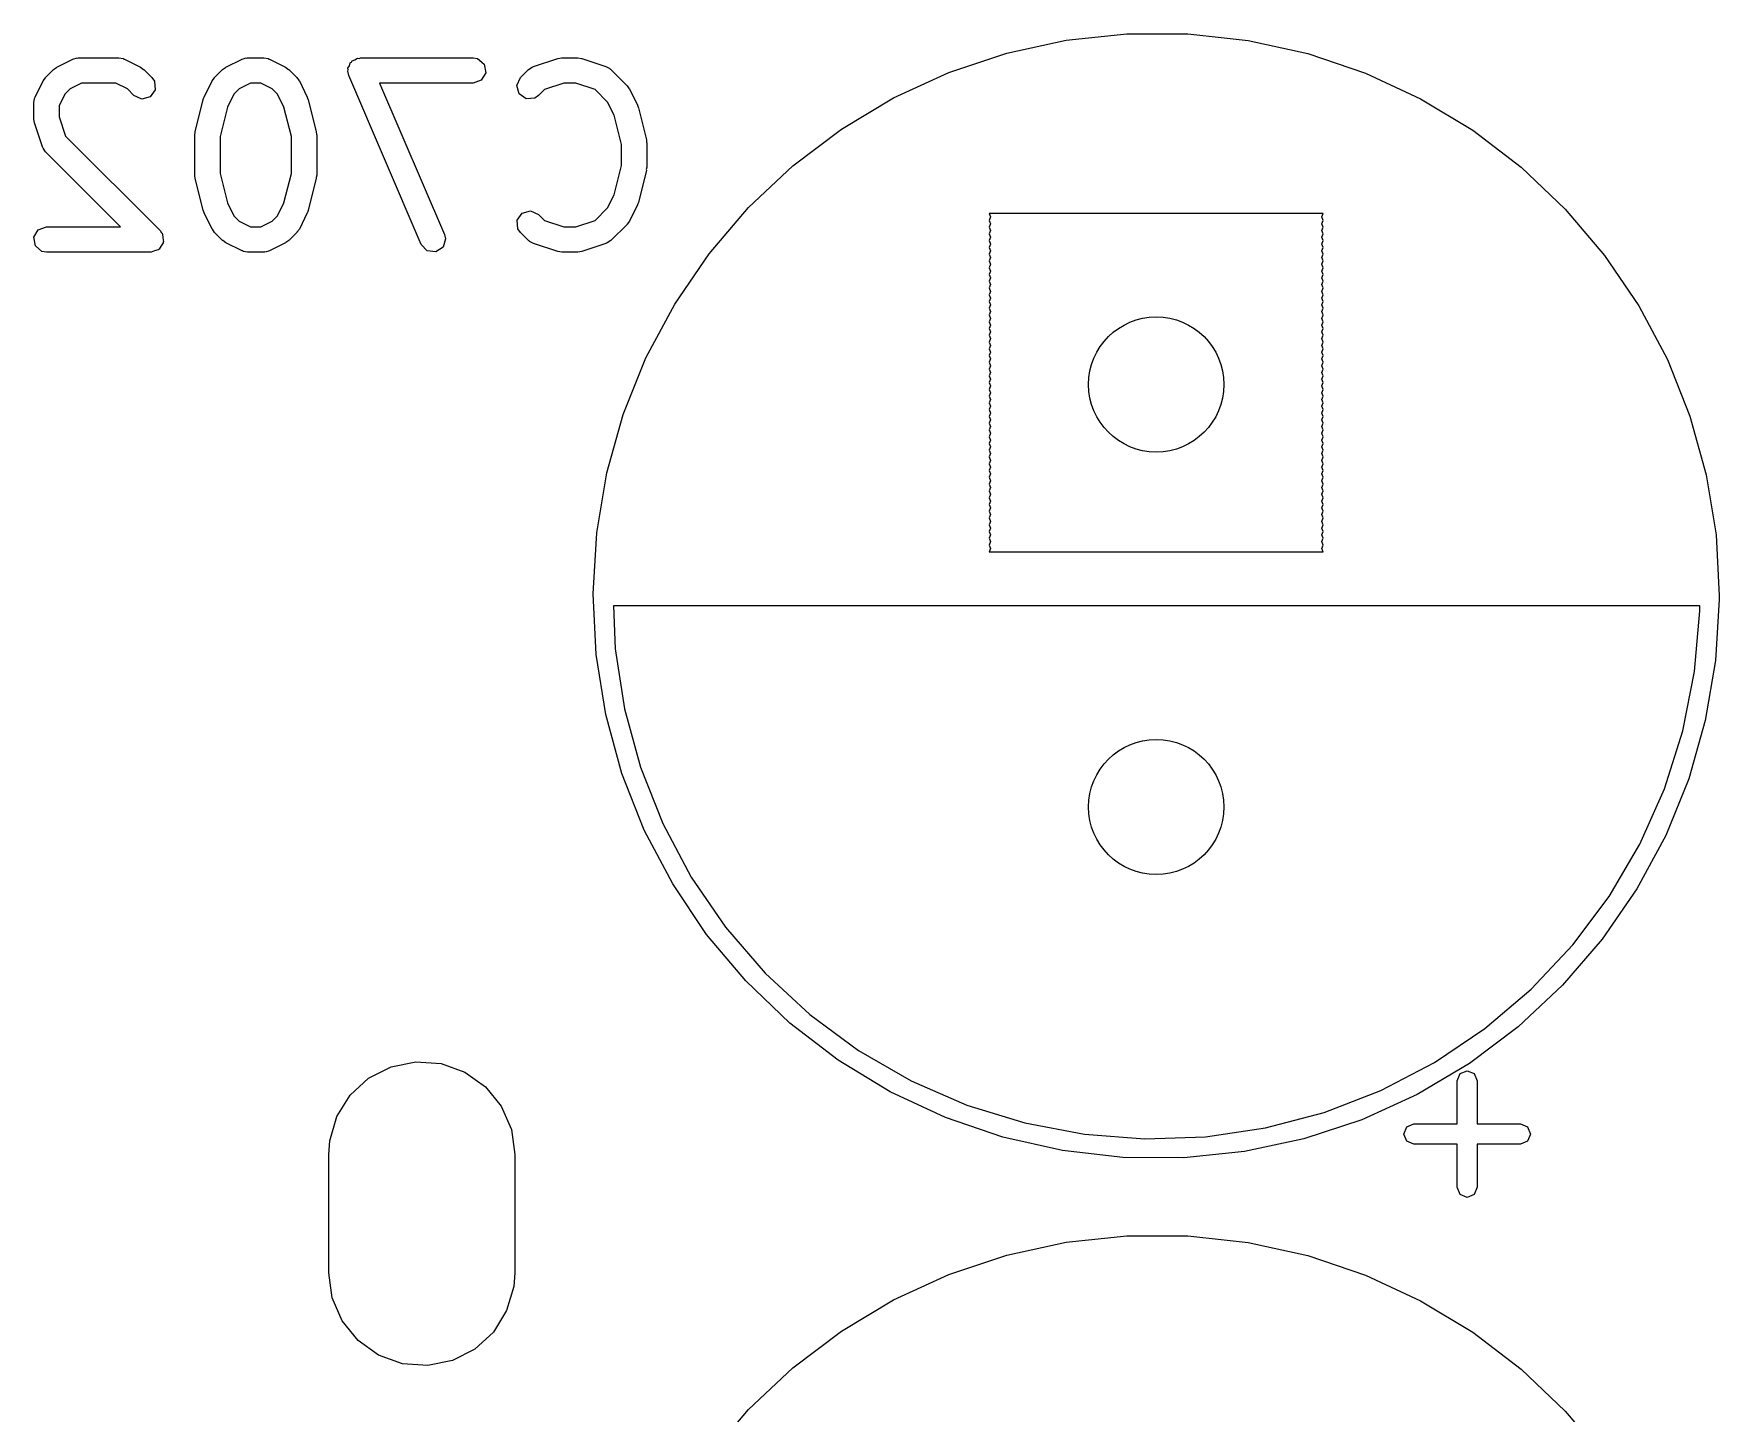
# Model space of a CAD drawing. Extents: x 123.3 to 169.7, y -142.3 to -47.
# Drawn here: x 135.6 to 145.57, y -55.15 to -46.99 of the extents above; entities that cross this region are included whole.
import ezdxf

# ---------------------------------------------------------------- set-up
doc = ezdxf.new("R2010")
doc.units = 0
doc.layers.add('BLACK', color=7, linetype='CONTINUOUS')

msp = doc.modelspace()

# ---------------------------------------------------------------- linework, layer by layer
at = {"layer": 'BLACK', "linetype": 'CONTINUOUS'}
for p, q in [((141.356, -47.1016), (141.708, -47.0248)), ((141.708, -47.0248), (142.066, -46.9866)), ((142.066, -46.9866), (142.426, -46.9872)), ((142.426, -46.9872), (142.642, -47.011)), ((142.642, -47.011), (142.642, -47.011)), ((142.642, -47.011), (142.642, -47.0111)), ((142.642, -47.0111), (142.784, -47.0267)), ((142.784, -47.0267), (143.136, -47.1047)), ((135.738, -47.1849), (135.833, -47.1373)), ((135.833, -47.1373), (135.858, -47.1299)), ((135.858, -47.1299), (135.862, -47.1309)), ((135.862, -47.1309), (135.866, -47.1294)), ((135.866, -47.1294), (136.104, -47.1294)), ((136.104, -47.1294), (136.13, -47.1339)), ((136.13, -47.1339), (136.134, -47.1368)), ((136.134, -47.1368), (136.138, -47.1373)), ((136.138, -47.1373), (136.233, -47.1849)), ((136.738, -47.1849), (136.833, -47.1373)), ((136.833, -47.1373), (136.858, -47.1299)), ((136.858, -47.1299), (136.862, -47.1309)), ((136.862, -47.1309), (136.866, -47.1294)), ((136.866, -47.1294), (136.962, -47.1294)), ((136.962, -47.1294), (136.987, -47.1339)), ((136.987, -47.1339), (136.991, -47.1368)), ((136.991, -47.1368), (136.995, -47.1373)), ((136.995, -47.1373), (137.09, -47.1849)), ((137.48, -47.1546), (137.485, -47.1469)), ((137.485, -47.1469), (137.501, -47.1409)), ((137.501, -47.1409), (137.516, -47.1314)), ((137.516, -47.1314), (137.525, -47.1324)), ((137.525, -47.1324), (137.533, -47.1294)), ((137.533, -47.1294), (138.2, -47.1294)), ((138.2, -47.1294), (138.225, -47.1339)), ((138.225, -47.1339), (138.265, -47.1669)), ((138.557, -47.1808), (138.7, -47.1332)), ((138.7, -47.1332), (138.722, -47.1299)), ((138.722, -47.1299), (138.724, -47.1294)), ((138.724, -47.1294), (138.819, -47.1294)), ((138.819, -47.1294), (138.841, -47.1333)), ((138.841, -47.1333), (138.842, -47.1332)), ((138.842, -47.1332), (138.985, -47.1808)), ((141.014, -47.2158), (141.356, -47.1016)), ((143.136, -47.1047), (143.477, -47.2201)), ((135.656, -47.2661), (135.67, -47.2481)), ((135.67, -47.2466), (135.718, -47.199)), ((135.67, -47.2481), (135.67, -47.2466)), ((135.718, -47.199), (135.736, -47.1861)), ((135.736, -47.1861), (135.738, -47.1849)), ((136.233, -47.1849), (136.251, -47.1983)), ((136.251, -47.1983), (136.253, -47.199)), ((136.253, -47.199), (136.3, -47.2466)), ((136.3, -47.2466), (136.315, -47.2679)), ((136.656, -47.2661), (136.67, -47.2481)), ((136.67, -47.2466), (136.718, -47.199)), ((136.67, -47.2481), (136.67, -47.2466)), ((136.718, -47.199), (136.736, -47.1861)), ((136.736, -47.1861), (136.738, -47.1849)), ((137.09, -47.1849), (137.108, -47.1983)), ((137.108, -47.1983), (137.11, -47.199)), ((137.11, -47.199), (137.158, -47.2466)), ((137.158, -47.2466), (137.17, -47.265)), ((137.458, -47.2086), (137.461, -47.2001)), ((137.464, -47.2339), (137.458, -47.2086)), ((137.459, -47.1914), (137.468, -47.1762)), ((137.461, -47.2001), (137.459, -47.1914)), ((137.893, -48.2339), (137.464, -47.2339)), ((137.468, -47.1762), (137.473, -47.1595)), ((137.473, -47.1595), (137.48, -47.1546)), ((138.274, -47.2174), (138.248, -47.2618)), ((138.265, -47.1669), (138.274, -47.2174)), ((138.458, -47.2931), (138.48, -47.2466)), ((138.48, -47.2466), (138.528, -47.199)), ((138.528, -47.199), (138.549, -47.184)), ((138.549, -47.184), (138.553, -47.1836)), ((138.553, -47.1836), (138.557, -47.1808)), ((138.985, -47.1808), (139.008, -47.1933)), ((139.008, -47.1933), (139.011, -47.1971)), ((139.011, -47.1971), (139.015, -47.199)), ((139.015, -47.199), (139.11, -47.2942)), ((140.687, -47.3663), (141.014, -47.2158)), ((143.477, -47.2201), (143.803, -47.3718)), ((135.609, -47.3613), (135.656, -47.2661)), ((135.785, -47.344), (135.751, -47.4126)), ((135.816, -47.3136), (135.785, -47.344)), ((135.884, -47.2794), (135.816, -47.3136)), ((136.087, -47.2794), (135.884, -47.2794)), ((136.155, -47.3136), (136.087, -47.2794)), ((136.194, -47.3527), (136.155, -47.3136)), ((136.241, -47.3743), (136.194, -47.3527)), ((136.32, -47.319), (136.29, -47.3611)), ((136.315, -47.2679), (136.32, -47.319)), ((136.609, -47.3613), (136.656, -47.2661)), ((136.785, -47.344), (136.747, -47.421)), ((136.816, -47.3136), (136.785, -47.344)), ((136.884, -47.2794), (136.816, -47.3136)), ((136.944, -47.2794), (136.884, -47.2794)), ((137.012, -47.3136), (136.944, -47.2794)), ((137.043, -47.344), (137.012, -47.3136)), ((137.081, -47.421), (137.043, -47.344)), ((137.17, -47.265), (137.172, -47.2661)), ((137.172, -47.2661), (137.219, -47.3613)), ((138.2, -47.2794), (137.647, -47.2794)), ((137.647, -47.2794), (138.031, -48.1748)), ((138.248, -47.2618), (138.2, -47.2794)), ((138.472, -47.3426), (138.458, -47.2931)), ((138.514, -47.3721), (138.472, -47.3426)), ((138.586, -47.3527), (138.565, -47.3676)), ((138.621, -47.3176), (138.586, -47.3527)), ((138.736, -47.2794), (138.621, -47.3176)), ((138.807, -47.2794), (138.736, -47.2794)), ((138.921, -47.3176), (138.807, -47.2794)), ((138.995, -47.3917), (138.921, -47.3176)), ((139.11, -47.2942), (139.123, -47.3126)), ((139.123, -47.3126), (139.124, -47.3137)), ((139.124, -47.3137), (139.172, -47.4089)), ((135.601, -47.3949), (135.605, -47.3692)), ((135.601, -47.4901), (135.601, -47.3949)), ((135.605, -47.3692), (135.608, -47.3658)), ((135.608, -47.3658), (135.609, -47.3613)), ((135.751, -47.4126), (135.751, -47.4779)), ((136.29, -47.3611), (136.241, -47.3743)), ((136.556, -47.5671), (136.603, -47.3767)), ((136.603, -47.3767), (136.608, -47.3648)), ((136.608, -47.3648), (136.609, -47.3613)), ((136.747, -47.421), (136.703, -47.5946)), ((137.125, -47.5946), (137.081, -47.421)), ((137.219, -47.3613), (137.223, -47.3737)), ((137.223, -47.3737), (137.225, -47.3767)), ((137.225, -47.3767), (137.272, -47.5671)), ((138.565, -47.3676), (138.514, -47.3721)), ((139.034, -47.4687), (138.995, -47.3917)), ((139.172, -47.4089), (139.175, -47.4213)), ((139.175, -47.4213), (139.177, -47.4243)), ((139.177, -47.4243), (139.225, -47.6148)), ((140.378, -47.5513), (140.687, -47.3663)), ((143.803, -47.3718), (144.112, -47.5578)), ((135.601, -47.4916), (135.601, -47.4901)), ((135.605, -47.5138), (135.601, -47.4916)), ((135.652, -47.6567), (135.605, -47.5138)), ((135.751, -47.4779), (135.789, -47.5924)), ((139.077, -47.6422), (139.034, -47.4687)), ((140.091, -47.7686), (140.378, -47.5513)), ((135.789, -47.5924), (136.348, -48.1513)), ((136.553, -47.5853), (136.556, -47.5706)), ((136.553, -47.8234), (136.553, -47.5853)), ((136.556, -47.5706), (136.556, -47.5671)), ((136.703, -47.5946), (136.703, -47.8142)), ((137.125, -47.8142), (137.125, -47.5946)), ((137.272, -47.5671), (137.274, -47.5821)), ((137.274, -47.5821), (137.275, -47.5853)), ((137.275, -47.5853), (137.275, -47.8234)), ((139.077, -47.7666), (139.077, -47.6422)), ((139.225, -47.6148), (139.226, -47.6297)), ((139.226, -47.6297), (139.227, -47.633)), ((139.227, -47.633), (139.227, -47.7758)), ((144.112, -47.5578), (144.398, -47.7761)), ((135.655, -47.6602), (135.652, -47.6567)), ((135.656, -47.6646), (135.655, -47.6602)), ((135.67, -47.686), (135.656, -47.6646)), ((136.114, -48.1294), (135.67, -47.686)), ((136.554, -47.8267), (136.553, -47.8234)), ((136.556, -47.8416), (136.554, -47.8267)), ((136.603, -48.0321), (136.556, -47.8416)), ((136.703, -47.8142), (136.747, -47.9877)), ((137.081, -47.9877), (137.125, -47.8142)), ((137.272, -47.8416), (137.225, -48.0321)), ((137.275, -47.8234), (137.272, -47.8382)), ((137.272, -47.8382), (137.272, -47.8416)), ((139.034, -47.9401), (139.077, -47.7666)), ((139.225, -47.794), (139.177, -47.9845)), ((139.227, -47.7758), (139.224, -47.7906)), ((139.224, -47.7906), (139.225, -47.794)), ((139.829, -48.0156), (140.091, -47.7686)), ((144.398, -47.7761), (144.659, -48.024)), ((138.995, -48.0171), (139.034, -47.9401)), ((136.605, -48.035), (136.603, -48.0321)), ((136.609, -48.0474), (136.605, -48.035)), ((136.656, -48.1427), (136.609, -48.0474)), ((136.747, -47.9877), (136.785, -48.0647)), ((137.043, -48.0647), (137.081, -47.9877)), ((137.219, -48.0474), (137.172, -48.1427)), ((137.22, -48.0439), (137.219, -48.0474)), ((137.225, -48.0321), (137.22, -48.0439)), ((138.461, -48.0897), (138.49, -48.0477)), ((138.49, -48.0477), (138.54, -48.0344)), ((138.54, -48.0344), (138.586, -48.0561)), ((138.921, -48.0912), (138.995, -48.0171)), ((139.172, -47.9998), (139.124, -48.0951)), ((139.177, -47.9845), (139.172, -47.9963)), ((139.172, -47.9963), (139.172, -47.9998)), ((139.595, -48.2894), (139.829, -48.0156)), ((144.659, -48.024), (144.892, -48.2987)), ((135.602, -48.1914), (135.628, -48.1469)), ((135.628, -48.1469), (135.676, -48.1294)), ((135.676, -48.1294), (136.114, -48.1294)), ((136.658, -48.1438), (136.656, -48.1427)), ((136.67, -48.1622), (136.658, -48.1438)), ((136.785, -48.0647), (136.816, -48.0951)), ((136.816, -48.0951), (136.884, -48.1294)), ((136.884, -48.1294), (136.944, -48.1294)), ((136.944, -48.1294), (137.012, -48.0951)), ((137.012, -48.0951), (137.043, -48.0647)), ((137.172, -48.1427), (137.158, -48.1607)), ((138.465, -48.1408), (138.461, -48.0897)), ((138.48, -48.1622), (138.465, -48.1408)), ((138.586, -48.0561), (138.621, -48.0912)), ((138.621, -48.0912), (138.736, -48.1294)), ((138.736, -48.1294), (138.807, -48.1294)), ((138.807, -48.1294), (138.921, -48.0912)), ((139.11, -48.1146), (139.015, -48.2098)), ((139.111, -48.1131), (139.11, -48.1146)), ((139.124, -48.0951), (139.111, -48.1131)), ((141.252, -48.051), (141.26, -48.071)), ((143.228, -48.051), (141.252, -48.051)), ((141.26, -48.071), (141.252, -48.091)), ((141.252, -48.091), (141.26, -48.111)), ((141.26, -48.111), (141.252, -48.131)), ((141.252, -48.131), (141.26, -48.151)), ((143.22, -48.071), (143.228, -48.051)), ((143.228, -48.091), (143.22, -48.071)), ((143.22, -48.111), (143.228, -48.091)), ((143.228, -48.131), (143.22, -48.111)), ((143.22, -48.151), (143.228, -48.131)), ((135.611, -48.2419), (135.602, -48.1914)), ((135.65, -48.2749), (135.611, -48.2419)), ((136.354, -48.2423), (136.343, -48.2618)), ((136.348, -48.1513), (136.357, -48.1648)), ((136.367, -48.2238), (136.354, -48.2423)), ((136.357, -48.1648), (136.36, -48.1669)), ((136.36, -48.1669), (136.36, -48.1689)), ((136.36, -48.1689), (136.363, -48.1727)), ((136.363, -48.1727), (136.365, -48.1952)), ((136.365, -48.1952), (136.369, -48.2174)), ((136.369, -48.2174), (136.367, -48.2204)), ((136.367, -48.2204), (136.367, -48.2238)), ((136.718, -48.2098), (136.67, -48.1622)), ((136.72, -48.2105), (136.718, -48.2098)), ((136.738, -48.2238), (136.72, -48.2105)), ((136.833, -48.2715), (136.738, -48.2238)), ((137.09, -48.2238), (136.995, -48.2715)), ((137.092, -48.2227), (137.09, -48.2238)), ((137.11, -48.2098), (137.092, -48.2227)), ((137.158, -48.1622), (137.11, -48.2098)), ((137.158, -48.1607), (137.158, -48.1622)), ((137.928, -48.2713), (137.893, -48.2339)), ((138.022, -48.2493), (137.979, -48.2774)), ((138.037, -48.2002), (138.022, -48.2493)), ((138.031, -48.1748), (138.037, -48.2002)), ((138.528, -48.2098), (138.48, -48.1622)), ((138.532, -48.2117), (138.528, -48.2098)), ((138.534, -48.2155), (138.532, -48.2117)), ((138.557, -48.2279), (138.534, -48.2155)), ((138.7, -48.2755), (138.557, -48.2279)), ((138.985, -48.2279), (138.842, -48.2755)), ((138.989, -48.2251), (138.985, -48.2279)), ((138.993, -48.2247), (138.989, -48.2251)), ((139.015, -48.2098), (138.993, -48.2247)), ((141.26, -48.151), (141.252, -48.171)), ((141.252, -48.171), (141.26, -48.191)), ((141.26, -48.191), (141.252, -48.211)), ((141.252, -48.211), (141.26, -48.231)), ((141.26, -48.231), (141.252, -48.251)), ((143.228, -48.171), (143.22, -48.151)), ((143.22, -48.191), (143.228, -48.171)), ((143.228, -48.211), (143.22, -48.191)), ((143.22, -48.231), (143.228, -48.211)), ((143.228, -48.251), (143.22, -48.231)), ((135.676, -48.2794), (135.65, -48.2749)), ((136.295, -48.2794), (135.676, -48.2794)), ((136.316, -48.2717), (136.295, -48.2794)), ((136.338, -48.2658), (136.316, -48.2717)), ((136.34, -48.263), (136.338, -48.2658)), ((136.343, -48.2618), (136.34, -48.263)), ((136.837, -48.272), (136.833, -48.2715)), ((136.841, -48.2749), (136.837, -48.272)), ((136.866, -48.2794), (136.841, -48.2749)), ((136.962, -48.2794), (136.866, -48.2794)), ((136.966, -48.2778), (136.962, -48.2794)), ((136.97, -48.2789), (136.966, -48.2778)), ((136.995, -48.2715), (136.97, -48.2789)), ((137.979, -48.2774), (137.928, -48.2713)), ((138.701, -48.2755), (138.7, -48.2755)), ((138.724, -48.2794), (138.701, -48.2755)), ((138.819, -48.2794), (138.724, -48.2794)), ((138.82, -48.2788), (138.819, -48.2794)), ((138.842, -48.2755), (138.82, -48.2788)), ((139.392, -48.587), (139.595, -48.2894)), ((141.252, -48.251), (141.26, -48.271)), ((141.26, -48.271), (141.252, -48.291)), ((141.252, -48.291), (141.26, -48.311)), ((141.26, -48.311), (141.252, -48.331)), ((141.252, -48.331), (141.26, -48.351)), ((143.22, -48.271), (143.228, -48.251)), ((143.228, -48.291), (143.22, -48.271)), ((143.22, -48.311), (143.228, -48.291)), ((143.228, -48.331), (143.22, -48.311)), ((143.22, -48.351), (143.228, -48.331)), ((144.892, -48.2987), (145.094, -48.5969)), ((141.26, -48.351), (141.252, -48.371)), ((141.252, -48.371), (141.26, -48.391)), ((141.26, -48.391), (141.252, -48.411)), ((141.252, -48.411), (141.26, -48.431)), ((141.26, -48.431), (141.252, -48.451)), ((143.228, -48.371), (143.22, -48.351)), ((143.22, -48.391), (143.228, -48.371)), ((143.228, -48.411), (143.22, -48.391)), ((143.22, -48.431), (143.228, -48.411)), ((143.228, -48.451), (143.22, -48.431)), ((141.252, -48.451), (141.26, -48.471)), ((141.26, -48.471), (141.252, -48.491)), ((141.252, -48.491), (141.26, -48.511)), ((141.26, -48.511), (141.252, -48.531)), ((141.252, -48.531), (141.26, -48.551)), ((143.22, -48.471), (143.228, -48.451)), ((143.228, -48.491), (143.22, -48.471)), ((143.22, -48.511), (143.228, -48.491)), ((143.228, -48.531), (143.22, -48.511)), ((143.22, -48.551), (143.228, -48.531)), ((139.222, -48.9047), (139.392, -48.587)), ((141.26, -48.551), (141.252, -48.571)), ((141.252, -48.571), (141.26, -48.591)), ((141.26, -48.591), (141.252, -48.611)), ((141.252, -48.611), (141.26, -48.631)), ((141.26, -48.631), (141.252, -48.651)), ((143.228, -48.571), (143.22, -48.551)), ((143.22, -48.591), (143.228, -48.571)), ((143.228, -48.611), (143.22, -48.591)), ((143.22, -48.631), (143.228, -48.611)), ((143.228, -48.651), (143.22, -48.631)), ((145.094, -48.5969), (145.263, -48.9152)), ((141.252, -48.651), (141.26, -48.671)), ((141.26, -48.671), (141.252, -48.691)), ((141.252, -48.691), (141.26, -48.711)), ((141.26, -48.711), (141.252, -48.731)), ((141.252, -48.731), (141.26, -48.751)), ((143.22, -48.671), (143.228, -48.651)), ((143.228, -48.691), (143.22, -48.671)), ((143.22, -48.711), (143.228, -48.691)), ((143.228, -48.731), (143.22, -48.711)), ((143.22, -48.751), (143.228, -48.731)), ((141.26, -48.751), (141.252, -48.771)), ((141.252, -48.771), (141.26, -48.791)), ((141.26, -48.791), (141.252, -48.811)), ((141.252, -48.811), (141.26, -48.831)), ((141.26, -48.831), (141.252, -48.851)), ((143.228, -48.771), (143.22, -48.751)), ((143.22, -48.791), (143.228, -48.771)), ((143.228, -48.811), (143.22, -48.791)), ((143.22, -48.831), (143.228, -48.811)), ((143.228, -48.851), (143.22, -48.831)), ((139.088, -49.2389), (139.222, -48.9047)), ((141.252, -48.851), (141.26, -48.871)), ((141.26, -48.871), (141.252, -48.891)), ((141.252, -48.891), (141.26, -48.911)), ((141.26, -48.911), (141.252, -48.931)), ((141.252, -48.931), (141.26, -48.951)), ((143.22, -48.871), (143.228, -48.851)), ((143.228, -48.891), (143.22, -48.871)), ((143.22, -48.911), (143.228, -48.891)), ((143.228, -48.931), (143.22, -48.911)), ((143.22, -48.951), (143.228, -48.931)), ((145.263, -48.9152), (145.396, -49.2499)), ((141.26, -48.951), (141.252, -48.971)), ((141.252, -48.971), (141.26, -48.991)), ((141.26, -48.991), (141.252, -49.011)), ((141.252, -49.011), (141.26, -49.031)), ((141.26, -49.031), (141.252, -49.051)), ((143.228, -48.971), (143.22, -48.951)), ((143.22, -48.991), (143.228, -48.971)), ((143.228, -49.011), (143.22, -48.991)), ((143.22, -49.031), (143.228, -49.011)), ((143.228, -49.051), (143.22, -49.031)), ((141.252, -49.051), (141.26, -49.071)), ((141.26, -49.071), (141.252, -49.091)), ((141.252, -49.091), (141.26, -49.111)), ((141.26, -49.111), (141.252, -49.131)), ((141.252, -49.131), (141.26, -49.151)), ((143.22, -49.071), (143.228, -49.051)), ((143.228, -49.091), (143.22, -49.071)), ((143.22, -49.111), (143.228, -49.091)), ((143.228, -49.131), (143.22, -49.111)), ((143.22, -49.151), (143.228, -49.131)), ((138.99, -49.5856), (139.088, -49.2389)), ((141.26, -49.151), (141.252, -49.171)), ((141.252, -49.171), (141.26, -49.191)), ((141.26, -49.191), (141.252, -49.211)), ((141.252, -49.211), (141.26, -49.231)), ((141.26, -49.231), (141.252, -49.251)), ((143.228, -49.171), (143.22, -49.151)), ((143.22, -49.191), (143.228, -49.171)), ((143.228, -49.211), (143.22, -49.191)), ((143.22, -49.231), (143.228, -49.211)), ((143.228, -49.251), (143.22, -49.231)), ((141.252, -49.251), (141.26, -49.271)), ((141.26, -49.271), (141.252, -49.291)), ((141.252, -49.291), (141.26, -49.311)), ((141.26, -49.311), (141.252, -49.331)), ((141.252, -49.331), (141.26, -49.351)), ((143.22, -49.271), (143.228, -49.251)), ((143.228, -49.291), (143.22, -49.271)), ((143.22, -49.311), (143.228, -49.291)), ((143.228, -49.331), (143.22, -49.311)), ((143.22, -49.351), (143.228, -49.331)), ((145.396, -49.2499), (145.492, -49.5969)), ((141.26, -49.351), (141.252, -49.371)), ((141.252, -49.371), (141.26, -49.391)), ((141.26, -49.391), (141.252, -49.411)), ((141.252, -49.411), (141.26, -49.431)), ((141.26, -49.431), (141.252, -49.451)), ((143.228, -49.371), (143.22, -49.351)), ((143.22, -49.391), (143.228, -49.371)), ((143.228, -49.411), (143.22, -49.391)), ((143.22, -49.431), (143.228, -49.411)), ((143.228, -49.451), (143.22, -49.431)), ((141.252, -49.451), (141.26, -49.471)), ((141.26, -49.471), (141.252, -49.491)), ((141.252, -49.491), (141.26, -49.511)), ((141.26, -49.511), (141.252, -49.531)), ((141.252, -49.531), (141.26, -49.551)), ((143.22, -49.471), (143.228, -49.451)), ((143.228, -49.491), (143.22, -49.471)), ((143.22, -49.511), (143.228, -49.491)), ((143.228, -49.531), (143.22, -49.511)), ((143.22, -49.551), (143.228, -49.531)), ((138.931, -49.9408), (138.99, -49.5856)), ((141.26, -49.551), (141.252, -49.571)), ((141.252, -49.571), (141.26, -49.591)), ((141.26, -49.591), (141.252, -49.6115)), ((141.252, -49.6115), (141.26, -49.632)), ((141.26, -49.632), (141.252, -49.652)), ((143.228, -49.571), (143.22, -49.551)), ((143.22, -49.591), (143.228, -49.571)), ((143.228, -49.6115), (143.22, -49.591)), ((143.22, -49.632), (143.228, -49.6115)), ((143.228, -49.652), (143.22, -49.632)), ((145.492, -49.5969), (145.551, -49.9524)), ((141.252, -49.652), (141.26, -49.672)), ((141.26, -49.672), (141.252, -49.692)), ((141.252, -49.692), (141.26, -49.712)), ((141.26, -49.712), (141.252, -49.732)), ((141.252, -49.732), (141.26, -49.752)), ((143.22, -49.672), (143.228, -49.652)), ((143.228, -49.692), (143.22, -49.672)), ((143.22, -49.712), (143.228, -49.692)), ((143.228, -49.732), (143.22, -49.712)), ((143.22, -49.752), (143.228, -49.732)), ((141.26, -49.752), (141.252, -49.772)), ((141.252, -49.772), (141.26, -49.792)), ((141.26, -49.792), (141.252, -49.812)), ((141.252, -49.812), (141.26, -49.832)), ((141.26, -49.832), (141.252, -49.852)), ((143.228, -49.772), (143.22, -49.752)), ((143.22, -49.792), (143.228, -49.772)), ((143.228, -49.812), (143.22, -49.792)), ((143.22, -49.832), (143.228, -49.812)), ((143.228, -49.852), (143.22, -49.832)), ((138.912, -50.2671), (138.931, -49.9408)), ((141.252, -49.852), (141.26, -49.872)), ((141.26, -49.872), (141.252, -49.892)), ((141.252, -49.892), (141.26, -49.912)), ((141.26, -49.912), (141.252, -49.932)), ((141.252, -49.932), (141.26, -49.952)), ((143.22, -49.872), (143.228, -49.852)), ((143.228, -49.892), (143.22, -49.872)), ((143.22, -49.912), (143.228, -49.892)), ((143.228, -49.932), (143.22, -49.912)), ((143.22, -49.952), (143.228, -49.932)), ((141.26, -49.952), (141.252, -49.972)), ((141.252, -49.972), (141.26, -49.992)), ((141.26, -49.992), (141.252, -50.012)), ((141.252, -50.012), (141.26, -50.032)), ((141.26, -50.032), (141.252, -50.052)), ((143.228, -49.972), (143.22, -49.952)), ((143.22, -49.992), (143.228, -49.972)), ((143.228, -50.012), (143.22, -49.992)), ((143.22, -50.032), (143.228, -50.012)), ((143.228, -50.052), (143.22, -50.032)), ((145.551, -49.9524), (145.57, -50.312)), ((141.252, -50.052), (143.228, -50.052)), ((138.91, -50.3004), (138.912, -50.2671)), ((138.928, -50.6601), (138.91, -50.3004)), ((145.57, -50.3352), (145.548, -50.6947)), ((145.57, -50.312), (145.57, -50.3352)), ((139.03, -50.372), (139.04, -50.6257)), ((145.454, -50.372), (139.03, -50.372)), ((145.424, -50.7595), (145.454, -50.4018)), ((145.454, -50.4018), (145.454, -50.372)), ((139.04, -50.6257), (139.095, -50.9804)), ((138.985, -51.0157), (138.928, -50.6601)), ((145.548, -50.6947), (145.487, -51.0498)), ((145.354, -51.1116), (145.424, -50.7595)), ((139.08, -51.3631), (138.985, -51.0157)), ((139.095, -50.9804), (139.189, -51.3268)), ((145.246, -51.4537), (145.354, -51.1116)), ((145.487, -51.0498), (145.389, -51.3961)), ((139.189, -51.3268), (139.321, -51.6606)), ((139.212, -51.6982), (139.08, -51.3631)), ((145.389, -51.3961), (145.253, -51.7298)), ((145.1, -51.7816), (145.246, -51.4537)), ((139.38, -52.0171), (139.212, -51.6982)), ((139.321, -51.6606), (139.49, -51.9775)), ((145.253, -51.7298), (145.082, -52.047)), ((144.918, -52.0912), (145.1, -51.7816)), ((139.581, -52.316), (139.38, -52.0171)), ((139.49, -51.9775), (139.693, -52.2737)), ((144.703, -52.3786), (144.918, -52.0912)), ((145.082, -52.047), (144.878, -52.3438)), ((139.813, -52.5915), (139.581, -52.316)), ((139.693, -52.2737), (139.927, -52.5454)), ((144.457, -52.6403), (144.703, -52.3786)), ((144.878, -52.3438), (144.643, -52.6168)), ((140.073, -52.8404), (139.813, -52.5915)), ((139.927, -52.5454), (140.191, -52.7892)), ((144.643, -52.6168), (144.38, -52.8629)), ((144.184, -52.8729), (144.457, -52.6403)), ((140.191, -52.7892), (140.48, -53.0022)), ((140.359, -53.0596), (140.073, -52.8404)), ((143.886, -53.0736), (144.184, -52.8729)), ((144.38, -52.8629), (144.092, -53.0792)), ((140.48, -53.0022), (140.79, -53.1817)), ((137.582, -53.1664), (137.715, -53.0986)), ((137.715, -53.0986), (137.861, -53.0691)), ((137.861, -53.0691), (138.01, -53.08)), ((138.01, -53.08), (138.151, -53.1306)), ((138.151, -53.1306), (138.273, -53.2171)), ((140.666, -53.2467), (140.359, -53.0596)), ((143.568, -53.2399), (143.886, -53.0736)), ((144.092, -53.0792), (143.783, -53.2631)), ((144.037, -53.1398), (144.079, -53.1222)), ((144.079, -53.1222), (144.121, -53.1398)), ((137.472, -53.2674), (137.582, -53.1664)), ((138.273, -53.2171), (138.366, -53.3331)), ((140.79, -53.1817), (141.119, -53.3254)), ((144.019, -53.1822), (144.037, -53.1398)), ((144.019, -53.4372), (144.019, -53.1822)), ((144.121, -53.1398), (144.139, -53.1822)), ((144.139, -53.1822), (144.139, -53.4372)), ((137.394, -53.3943), (137.472, -53.2674)), ((138.366, -53.3331), (138.426, -53.4701)), ((140.993, -53.3995), (140.666, -53.2467)), ((141.119, -53.3254), (141.462, -53.4316)), ((143.234, -53.3697), (143.568, -53.2399)), ((143.783, -53.2631), (143.455, -53.4124)), ((137.352, -53.5377), (137.394, -53.3943)), ((141.333, -53.5162), (140.993, -53.3995)), ((141.462, -53.4316), (141.815, -53.4988)), ((142.886, -53.4614), (143.234, -53.3697)), ((143.455, -53.4124), (143.113, -53.5255)), ((138.426, -53.4701), (138.446, -53.618)), ((141.685, -53.5954), (141.333, -53.5162)), ((141.815, -53.4988), (142.173, -53.5264)), ((142.173, -53.5264), (142.531, -53.5138)), ((142.531, -53.5138), (142.886, -53.4614)), ((143.113, -53.5255), (142.761, -53.601)), ((143.704, -53.4972), (143.722, -53.4548)), ((143.722, -53.5397), (143.704, -53.4972)), ((143.722, -53.4548), (143.764, -53.4372)), ((143.764, -53.4372), (144.019, -53.4372)), ((144.139, -53.4372), (144.394, -53.4372)), ((144.394, -53.4372), (144.436, -53.4548)), ((144.436, -53.4548), (144.454, -53.4972)), ((144.454, -53.4972), (144.436, -53.5397)), ((137.346, -53.618), (137.352, -53.5377)), ((137.346, -54.318), (137.346, -53.618)), ((138.446, -53.618), (138.446, -54.318)), ((142.043, -53.6361), (141.685, -53.5954)), ((142.761, -53.601), (142.403, -53.638)), ((143.764, -53.5572), (143.722, -53.5397)), ((144.019, -53.5572), (143.764, -53.5572)), ((144.019, -53.8122), (144.019, -53.5572)), ((144.394, -53.5572), (144.139, -53.5572)), ((144.139, -53.5572), (144.139, -53.8122)), ((144.436, -53.5397), (144.394, -53.5572)), ((142.403, -53.638), (142.043, -53.6361)), ((144.037, -53.8547), (144.019, -53.8122)), ((144.139, -53.8122), (144.121, -53.8547)), ((144.079, -53.8722), (144.037, -53.8547)), ((144.121, -53.8547), (144.079, -53.8722)), ((141.708, -54.1368), (142.066, -54.0986)), ((142.066, -54.0986), (142.426, -54.0992)), ((142.426, -54.0992), (142.642, -54.123)), ((142.642, -54.123), (142.642, -54.123)), ((142.642, -54.123), (142.642, -54.1231)), ((142.642, -54.1231), (142.784, -54.1387)), ((141.014, -54.3278), (141.356, -54.2136)), ((141.356, -54.2136), (141.708, -54.1368)), ((142.784, -54.1387), (143.136, -54.2167)), ((143.136, -54.2167), (143.477, -54.3321)), ((137.366, -54.4659), (137.346, -54.318)), ((138.446, -54.318), (138.44, -54.3983)), ((140.687, -54.4783), (141.014, -54.3278)), ((138.44, -54.3983), (138.398, -54.5417)), ((143.477, -54.3321), (143.803, -54.4838)), ((137.426, -54.6029), (137.366, -54.4659)), ((140.378, -54.6633), (140.687, -54.4783)), ((143.803, -54.4838), (144.112, -54.6698)), ((137.519, -54.7189), (137.426, -54.6029)), ((138.398, -54.5417), (138.32, -54.6686)), ((137.641, -54.8054), (137.519, -54.7189)), ((138.32, -54.6686), (138.21, -54.7696)), ((140.091, -54.8806), (140.378, -54.6633)), ((144.112, -54.6698), (144.398, -54.8881)), ((137.782, -54.856), (137.641, -54.8054)), ((138.21, -54.7696), (138.077, -54.8374)), ((137.931, -54.8669), (137.782, -54.856)), ((138.077, -54.8374), (137.931, -54.8669)), ((139.829, -55.1276), (140.091, -54.8806)), ((144.398, -54.8881), (144.659, -55.136)), ((139.595, -55.4014), (139.829, -55.1276)), ((144.659, -55.136), (144.892, -55.4107))]:
    msp.add_line(p, q, dxfattribs=at)
at = {"layer": 'BLACK'}
for centre in [(142.24, -49.062), (142.24, -51.562)]:
    msp.add_circle(centre, 0.4, dxfattribs=at)

doc.saveas('drawing.dxf')
